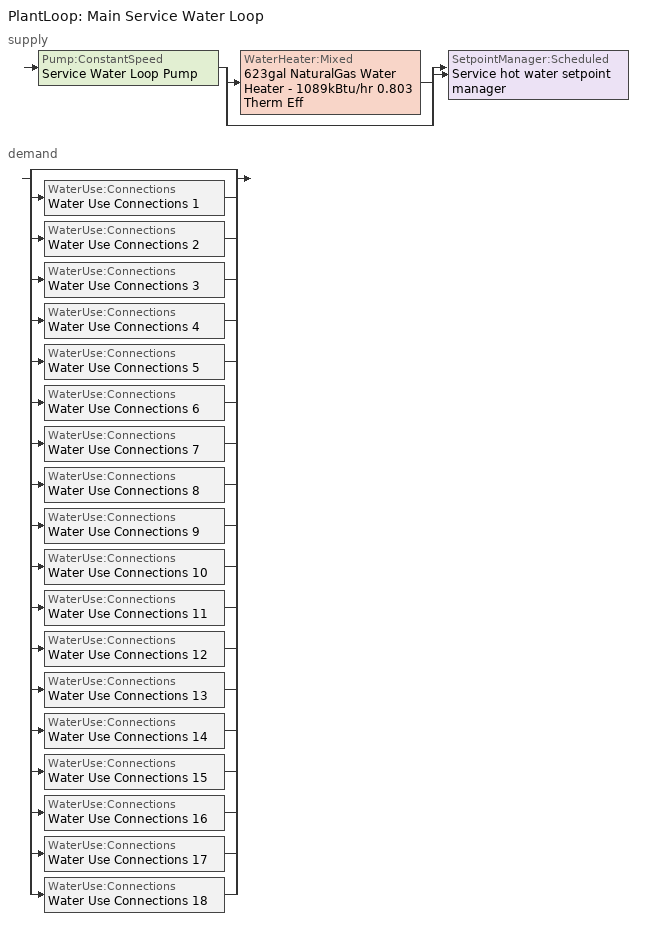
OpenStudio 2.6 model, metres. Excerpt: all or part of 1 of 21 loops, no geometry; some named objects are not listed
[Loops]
PlantLoop 'Main Service Water Loop'
 supply: Pump:ConstantSpeed 'Service Water Loop Pump' > split
  | WaterHeater:Mixed '623gal NaturalGas Water Heater - 1089kBtu/hr 0.803 Therm Eff'
  | bypass
  join > SetpointManager:Scheduled 'Service hot water setpoint manager'
 demand: split
  | bypass
  | WaterUse:Connections 'Water Use Connections 1'
  | WaterUse:Connections 'Water Use Connections 2'
  | WaterUse:Connections 'Water Use Connections 3'
  | WaterUse:Connections 'Water Use Connections 4'
  | WaterUse:Connections 'Water Use Connections 5'
  | WaterUse:Connections 'Water Use Connections 6'
  | WaterUse:Connections 'Water Use Connections 7'
  | WaterUse:Connections 'Water Use Connections 8'
  | WaterUse:Connections 'Water Use Connections 9'
  | WaterUse:Connections 'Water Use Connections 10'
  | WaterUse:Connections 'Water Use Connections 11'
  | WaterUse:Connections 'Water Use Connections 12'
  | WaterUse:Connections 'Water Use Connections 13'
  | WaterUse:Connections 'Water Use Connections 14'
  | WaterUse:Connections 'Water Use Connections 15'
  | WaterUse:Connections 'Water Use Connections 16'
  | WaterUse:Connections 'Water Use Connections 17'
  | WaterUse:Connections 'Water Use Connections 18'
[PlantLoop]
Main Service Water Loop: Glycol Concentration=0; Maximum Loop Temperature {C}=60; Minimum Loop Temperature {C}=10; Plant Loop Volume {m3}=Autocalculate; Load Distribution Scheme=Optimal
[Sizing:Plant]
Main Service Water Loop: Loop Type=Heating; Design Loop Exit Temperature {C}=60; Loop Design Temperature Difference {deltaC}=5; Sizing Option=NonCoincident; Zone Timesteps in Averaging Window=1; Coincident Sizing Factor Mode=None
[Pump:ConstantSpeed]
Service Water Loop Pump: Rated Flow Rate {m3/s}=autosize; Rated Pump Head {Pa}=729981; Rated Power Consumption {W}=autosize; Motor Efficiency=0.865; Fraction of Motor Inefficiencies to Fluid Stream=0; Pump Control Type=Intermittent; Design Power Sizing Method=PowerPerFlowPerPressure; Design Electric Power per Unit Flow Rate {W/(m3/s)}=348701.1; Design Shaft Power per Unit Flow Rate per Unit Head {W-s/m3-Pa}=1.28205
[SetpointManager:Scheduled]
Service hot water setpoint manager: Control Variable=Temperature; Schedule=Service Water Loop Temp - 140F
[WaterHeater:Mixed]
623gal NaturalGas Water Heater - 1089kBtu/hr 0.803 Therm Eff: Tank Volume {m3}=2.35779; Setpoint Temperature Schedule=Service Water Loop Temp - 140F; Deadband Temperature Difference {deltaC}=2; Maximum Temperature Limit {C}=82.2222; Heater Control Type=Cycle; Heater Maximum Capacity {W}=319292; Heater Fuel Type=NaturalGas; Heater Thermal Efficiency=0.803016; Part Load Factor Curve=SWH-EFFFPLR-NECB2011; Off Cycle Parasitic Fuel Consumption Rate {W}=20; Off Cycle Parasitic Fuel Type=NaturalGas; Off Cycle Parasitic Heat Fraction to Tank=0.8; On Cycle Parasitic Fuel Type=NaturalGas; On Cycle Parasitic Heat Fraction to Tank=0; Ambient Temperature Indicator=Schedule; Ambient Temperature Schedule=Water Heater Ambient Temp Schedule - 70F; Off Cycle Loss Coefficient to Ambient Temperature {W/K}=24.7614; On Cycle Loss Coefficient to Ambient Temperature {W/K}=24.7614; Use Side Effectiveness=1; Source Side Effectiveness=1; Use Side Design Flow Rate {m3/s}=autosize; Source Side Design Flow Rate {m3/s}=autosize; Indirect Water Heating Recovery Time {hr}=1.5; Source Side Flow Control Mode=IndirectHeatPrimarySetpoint
[WaterUse:Connections]
Name | Water Use Equipment Name 1
Water Use Connections 1 | Lounge/break room - health care facility-space function Service Water Use 0.95gal/min
Water Use Connections 2 | Lounge/break room - other-space function Service Water Use 0.95gal/min
Water Use Connections 3 | Office enclosed <= 25 m2-space function Service Water Use 0.71gal/min
Water Use Connections 4 | Office enclosed > 25 m2-space function Service Water Use 0.71gal/min
Water Use Connections 5 | Office open plan-space function Service Water Use 0.71gal/min
Water Use Connections 6 | Pharmacy area-space function Service Water Use 0.36gal/min
Water Use Connections 7 | Sales area-space function Service Water Use 0.21gal/min
Water Use Connections 8 | Seating area general-sch-a-space function Service Water Use 1.03gal/min
Water Use Connections 9 | Seating area general-sch-b-space function Service Water Use 1.03gal/min
Water Use Connections 10 | Seating area general-sch-c-space function Service Water Use 1.03gal/min
Water Use Connections 11 | Seating area general-sch-d-space function Service Water Use 1.03gal/min
Water Use Connections 12 | Seating area general-sch-e-space function Service Water Use 1.03gal/min
Water Use Connections 13 | Seating area general-sch-f-space function Service Water Use 1.03gal/min
Water Use Connections 14 | Seating area general-sch-g-space function Service Water Use 1.03gal/min
Water Use Connections 15 | Seating area general-sch-h-space function Service Water Use 1.37gal/min
Water Use Connections 16 | Seating area general-sch-i-space function Service Water Use 1.03gal/min
Water Use Connections 17 | Seating area general-sch-j-space function Service Water Use 1.37gal/min
Water Use Connections 18 | Seating area general-sch-k-space function Service Water Use 1.37gal/min
[WaterUse:Equipment:Definition]
Name | Peak Flow Rate {m3/s} | Target Temperature Schedule | Sensible Fraction Schedule | Latent Fraction Schedule
Lounge/break room - health care facility-space function Service Water Use Def 0.95gal/min | 5.97514e-05 | Schedule Ruleset 5 | Schedule Ruleset 3 | Schedule Ruleset 4
Lounge/break room - other-space function Service Water Use Def 0.95gal/min | 5.97514e-05 | Schedule Ruleset 8 | Schedule Ruleset 6 | Schedule Ruleset 7
Office enclosed <= 25 m2-space function Service Water Use Def 0.71gal/min | 4.48135e-05 | Schedule Ruleset 11 | Schedule Ruleset 9 | Schedule Ruleset 10
Office enclosed > 25 m2-space function Service Water Use Def 0.71gal/min | 4.48135e-05 | Schedule Ruleset 14 | Schedule Ruleset 12 | Schedule Ruleset 13
Office open plan-space function Service Water Use Def 0.71gal/min | 4.48135e-05 | Schedule Ruleset 17 | Schedule Ruleset 15 | Schedule Ruleset 16
Pharmacy area-space function Service Water Use Def 0.36gal/min | 2.24068e-05 | Schedule Ruleset 20 | Schedule Ruleset 18 | Schedule Ruleset 19
Sales area-space function Service Water Use Def 0.21gal/min | 1.32781e-05 | Schedule Ruleset 23 | Schedule Ruleset 21 | Schedule Ruleset 22
Seating area general-sch-a-space function Service Water Use Def 1.03gal/min | 6.47307e-05 | Schedule Ruleset 26 | Schedule Ruleset 24 | Schedule Ruleset 25
Seating area general-sch-b-space function Service Water Use Def 1.03gal/min | 6.47307e-05 | Schedule Ruleset 29 | Schedule Ruleset 27 | Schedule Ruleset 28
Seating area general-sch-c-space function Service Water Use Def 1.03gal/min | 6.47307e-05 | Schedule Ruleset 32 | Schedule Ruleset 30 | Schedule Ruleset 31
Seating area general-sch-d-space function Service Water Use Def 1.03gal/min | 6.47307e-05 | Schedule Ruleset 35 | Schedule Ruleset 33 | Schedule Ruleset 34
Seating area general-sch-e-space function Service Water Use Def 1.03gal/min | 6.47307e-05 | Schedule Ruleset 38 | Schedule Ruleset 36 | Schedule Ruleset 37
Seating area general-sch-f-space function Service Water Use Def 1.03gal/min | 6.47307e-05 | Schedule Ruleset 41 | Schedule Ruleset 39 | Schedule Ruleset 40
Seating area general-sch-g-space function Service Water Use Def 1.03gal/min | 6.47307e-05 | Schedule Ruleset 44 | Schedule Ruleset 42 | Schedule Ruleset 43
Seating area general-sch-h-space function Service Water Use Def 1.37gal/min | 8.63075e-05 | Schedule Ruleset 47 | Schedule Ruleset 45 | Schedule Ruleset 46
Seating area general-sch-i-space function Service Water Use Def 1.03gal/min | 6.47307e-05 | Schedule Ruleset 50 | Schedule Ruleset 48 | Schedule Ruleset 49
Seating area general-sch-j-space function Service Water Use Def 1.37gal/min | 8.63075e-05 | Schedule Ruleset 53 | Schedule Ruleset 51 | Schedule Ruleset 52
Seating area general-sch-k-space function Service Water Use Def 1.37gal/min | 8.63075e-05 | Schedule Ruleset 56 | Schedule Ruleset 54 | Schedule Ruleset 55
[WaterUse:Equipment]
Name | Water Use Equipment Definition | Space | Flow Rate Fraction Schedule
Lounge/break room - health care facility-space function Service Water Use 0.95gal/min | Lounge/break room - health care facility-space function Service Water Use Def 0.95gal/min | Lounge/Break room - health care facility-Space Function | NECB-B-Service Water Heating
Lounge/break room - other-space function Service Water Use 0.95gal/min | Lounge/break room - other-space function Service Water Use Def 0.95gal/min | Lounge/Break room - other-Space Function | NECB-B-Service Water Heating
Office enclosed <= 25 m2-space function Service Water Use 0.71gal/min | Office enclosed <= 25 m2-space function Service Water Use Def 0.71gal/min | Office enclosed <= 25 m2-Space Function | NECB-A-Service Water Heating
Office enclosed > 25 m2-space function Service Water Use 0.71gal/min | Office enclosed > 25 m2-space function Service Water Use Def 0.71gal/min | Office enclosed > 25 m2-Space Function | NECB-A-Service Water Heating
Office open plan-space function Service Water Use 0.71gal/min | Office open plan-space function Service Water Use Def 0.71gal/min | Office open plan-Space Function | NECB-A-Service Water Heating
Pharmacy area-space function Service Water Use 0.36gal/min | Pharmacy area-space function Service Water Use Def 0.36gal/min | Pharmacy area-Space Function | NECB-C-Service Water Heating
Sales area-space function Service Water Use 0.21gal/min | Sales area-space function Service Water Use Def 0.21gal/min | Sales area-Space Function | NECB-C-Service Water Heating
Seating area general-sch-a-space function Service Water Use 1.03gal/min | Seating area general-sch-a-space function Service Water Use Def 1.03gal/min | Seating area general-sch-A-Space Function | NECB-A-Service Water Heating
Seating area general-sch-b-space function Service Water Use 1.03gal/min | Seating area general-sch-b-space function Service Water Use Def 1.03gal/min | Seating area general-sch-B-Space Function | NECB-B-Service Water Heating
Seating area general-sch-c-space function Service Water Use 1.03gal/min | Seating area general-sch-c-space function Service Water Use Def 1.03gal/min | Seating area general-sch-C-Space Function | NECB-C-Service Water Heating
Seating area general-sch-d-space function Service Water Use 1.03gal/min | Seating area general-sch-d-space function Service Water Use Def 1.03gal/min | Seating area general-sch-D-Space Function | NECB-D-Service Water Heating
Seating area general-sch-e-space function Service Water Use 1.03gal/min | Seating area general-sch-e-space function Service Water Use Def 1.03gal/min | Seating area general-sch-E-Space Function | NECB-E-Service Water Heating
Seating area general-sch-f-space function Service Water Use 1.03gal/min | Seating area general-sch-f-space function Service Water Use Def 1.03gal/min | Seating area general-sch-F-Space Function | NECB-F-Service Water Heating
Seating area general-sch-g-space function Service Water Use 1.03gal/min | Seating area general-sch-g-space function Service Water Use Def 1.03gal/min | Seating area general-sch-G-Space Function | NECB-G-Service Water Heating
Seating area general-sch-h-space function Service Water Use 1.37gal/min | Seating area general-sch-h-space function Service Water Use Def 1.37gal/min | Seating area general-sch-H-Space Function | NECB-H-Service Water Heating
Seating area general-sch-i-space function Service Water Use 1.03gal/min | Seating area general-sch-i-space function Service Water Use Def 1.03gal/min | Seating area general-sch-I-Space Function | NECB-I-Service Water Heating
Seating area general-sch-j-space function Service Water Use 1.37gal/min | Seating area general-sch-j-space function Service Water Use Def 1.37gal/min | Seating area general-sch-J-Space Function | NECB-J-Service Water Heating
Seating area general-sch-k-space function Service Water Use 1.37gal/min | Seating area general-sch-k-space function Service Water Use Def 1.37gal/min | Seating area general-sch-K-Space Function | NECB-K-Service Water Heating
[Schedule:Ruleset]
Name | Default Day Schedule
Service Water Loop Temp - 140F | Service Water Loop Temp - 140F Default
Water Heater Ambient Temp Schedule - 70F | Water Heater Ambient Temp Schedule - 70F Default
Schedule Ruleset 3 | Schedule Day 7
Schedule Ruleset 4 | Schedule Day 8
Schedule Ruleset 5 | Schedule Day 9
NECB-B-Service Water Heating | NECB-B-Service Water Heating Default
Schedule Ruleset 6 | Schedule Day 10
Schedule Ruleset 7 | Schedule Day 11
Schedule Ruleset 8 | Schedule Day 12
Schedule Ruleset 9 | Schedule Day 13
Schedule Ruleset 10 | Schedule Day 14
Schedule Ruleset 11 | Schedule Day 15
NECB-A-Service Water Heating | NECB-A-Service Water Heating Default
Schedule Ruleset 12 | Schedule Day 16
Schedule Ruleset 13 | Schedule Day 17
Schedule Ruleset 14 | Schedule Day 18
Schedule Ruleset 15 | Schedule Day 19
Schedule Ruleset 16 | Schedule Day 20
Schedule Ruleset 17 | Schedule Day 21
Schedule Ruleset 18 | Schedule Day 22
Schedule Ruleset 19 | Schedule Day 23
Schedule Ruleset 20 | Schedule Day 24
NECB-C-Service Water Heating | NECB-C-Service Water Heating Default
Schedule Ruleset 21 | Schedule Day 25
Schedule Ruleset 22 | Schedule Day 26
Schedule Ruleset 23 | Schedule Day 27
Schedule Ruleset 24 | Schedule Day 28
Schedule Ruleset 25 | Schedule Day 29
Schedule Ruleset 26 | Schedule Day 30
Schedule Ruleset 27 | Schedule Day 31
Schedule Ruleset 28 | Schedule Day 32
Schedule Ruleset 29 | Schedule Day 33
Schedule Ruleset 30 | Schedule Day 34
Schedule Ruleset 31 | Schedule Day 35
Schedule Ruleset 32 | Schedule Day 36
Schedule Ruleset 33 | Schedule Day 37
Schedule Ruleset 34 | Schedule Day 38
Schedule Ruleset 35 | Schedule Day 39
NECB-D-Service Water Heating | NECB-D-Service Water Heating Default
Schedule Ruleset 36 | Schedule Day 40
Schedule Ruleset 37 | Schedule Day 41
Schedule Ruleset 38 | Schedule Day 42
NECB-E-Service Water Heating | NECB-E-Service Water Heating Default
Schedule Ruleset 39 | Schedule Day 43
Schedule Ruleset 40 | Schedule Day 44
Schedule Ruleset 41 | Schedule Day 45
NECB-F-Service Water Heating | NECB-F-Service Water Heating Default
Schedule Ruleset 42 | Schedule Day 46
Schedule Ruleset 43 | Schedule Day 47
Schedule Ruleset 44 | Schedule Day 48
NECB-G-Service Water Heating | NECB-G-Service Water Heating Default
Schedule Ruleset 45 | Schedule Day 49
Schedule Ruleset 46 | Schedule Day 50
Schedule Ruleset 47 | Schedule Day 51
NECB-H-Service Water Heating | NECB-H-Service Water Heating Default
Schedule Ruleset 48 | Schedule Day 52
Schedule Ruleset 49 | Schedule Day 53
Schedule Ruleset 50 | Schedule Day 54
NECB-I-Service Water Heating | NECB-I-Service Water Heating Default
Schedule Ruleset 51 | Schedule Day 55
Schedule Ruleset 52 | Schedule Day 56
Schedule Ruleset 53 | Schedule Day 57
NECB-J-Service Water Heating | NECB-J-Service Water Heating Default
Schedule Ruleset 54 | Schedule Day 58
Schedule Ruleset 55 | Schedule Day 59
Schedule Ruleset 56 | Schedule Day 60
NECB-K-Service Water Heating | NECB-K-Service Water Heating Default
[Schedule:Day]
Service Water Loop Temp - 140F Default; Schedule Day 9; Schedule Day 12; Schedule Day 15; Schedule Day 18; Schedule Day 21; Schedule Day 24; Schedule Day 27; Schedule Day 30; Schedule Day 33; Schedule Day 36; Schedule Day 39; Schedule Day 42; Schedule Day 45; Schedule Day 48; Schedule Day 51; Schedule Day 54; Schedule Day 57; Schedule Day 60: 24, 0, 60
Water Heater Ambient Temp Schedule - 70F Default: 24, 0, 21.1111
Schedule Day 7; Schedule Day 10; Schedule Day 13; Schedule Day 16; Schedule Day 19; Schedule Day 22; Schedule Day 25; Schedule Day 28; Schedule Day 31; Schedule Day 34; Schedule Day 37; Schedule Day 40; Schedule Day 43; Schedule Day 46; Schedule Day 49; Schedule Day 52; Schedule Day 55; Schedule Day 58: 24, 0, 0.2
Schedule Day 8; Schedule Day 11; Schedule Day 14; NECB-A-Service Water Heating Sat Day; NECB-A-Service Water Heating Sun|Hol Day; Schedule Day 17; Schedule Day 20; Schedule Day 23; Schedule Day 26; Schedule Day 29; Schedule Day 32; Schedule Day 35; Schedule Day 38; NECB-D-Service Water Heating Sat Day; NECB-D-Service Water Heating Sun|Hol Day; Schedule Day 41; NECB-E-Service Water Heating Sun|Hol Day; Schedule Day 44; Schedule Day 47; Schedule Day 50; Schedule Day 53; Schedule Day 56; Schedule Day 59: 24, 0, 0.05
NECB-B-Service Water Heating Default; NECB-B-Service Water Heating Default|Wkdy Day: 1, 0, 0.6, 2, 0, 0.5, 9, 0, 0.05, 11, 0, 0.7, 12, 0, 0.4, 13, 0, 0.5, 15, 0, 0.6, 16, 0, 0.4, 18, 0, 0.3, 19, 0, 0.4, 20, 0, 0.5, 22, 0, 0.8, 24, 0, 0.9
NECB-B-Service Water Heating Sat Day: 1, 0, 0.7, 2, 0, 0.6, 9, 0, 0.05, 11, 0, 0.7, 12, 0, 0.4, 13, 0, 0.5, 15, 0, 0.6, 16, 0, 0.4, 18, 0, 0.3, 19, 0, 0.4, 20, 0, 0.5, 22, 0, 0.8, 24, 0, 0.9
NECB-B-Service Water Heating Sun|Hol Day: 1, 0, 0.5, 2, 0, 0.6, 9, 0, 0.05, 11, 0, 0.7, 12, 0, 0.4, 13, 0, 0.5, 15, 0, 0.6, 16, 0, 0.4, 18, 0, 0.3, 19, 0, 0.4, 20, 0, 0.5, 22, 0, 0.8, 24, 0, 0.5
NECB-A-Service Water Heating Default; NECB-A-Service Water Heating Default|Wkdy Day: 7, 0, 0.05, 8, 0, 0.1, 10, 0, 0.5, 16, 0, 0.9, 17, 0, 0.7, 18, 0, 0.5, 19, 0, 0.3, 22, 0, 0.2, 24, 0, 0.05
NECB-C-Service Water Heating Default; NECB-C-Service Water Heating Default|Wkdy Day: 8, 0, 0.05, 9, 0, 0.1, 10, 0, 0.2, 11, 0, 0.3, 12, 0, 0.4, 16, 0, 0.8, 17, 0, 0.6, 18, 0, 0.4, 19, 0, 0.3, 21, 0, 0.2, 24, 0, 0.05
NECB-C-Service Water Heating Sat Day: 8, 0, 0.05, 9, 0, 0.1, 10, 0, 0.2, 11, 0, 0.3, 12, 0, 0.5, 16, 0, 0.9, 17, 0, 0.7, 18, 0, 0.5, 19, 0, 0.3, 21, 0, 0.2, 24, 0, 0.05
NECB-C-Service Water Heating Sun|Hol Day: 8, 0, 0.05, 9, 0, 0.1, 10, 0, 0.2, 11, 0, 0.3, 12, 0, 0.5, 17, 0, 0.9, 18, 0, 0.5, 19, 0, 0.3, 24, 0, 0.05
NECB-D-Service Water Heating Default; NECB-D-Service Water Heating Default|Wkdy Day: 8, 0, 0.05, 10, 0, 0.5, 16, 0, 0.9, 17, 0, 0.7, 18, 0, 0.3, 21, 0, 0.5, 22, 0, 0.3, 24, 0, 0.05
NECB-E-Service Water Heating Default; NECB-E-Service Water Heating Default|Wkdy Day: 8, 0, 0.05, 9, 0, 0.1, 10, 0, 0.4, 12, 0, 0.5, 13, 0, 0.7, 14, 0, 0.9, 15, 0, 0.8, 16, 0, 0.7, 17, 0, 0.8, 18, 0, 0.3, 24, 0, 0.05
NECB-E-Service Water Heating Sat Day: 10, 0, 0.05, 12, 0, 0.2, 13, 0, 0.4, 16, 0, 0.2, 24, 0, 0.05
NECB-F-Service Water Heating Default; NECB-F-Service Water Heating Default|Wkdy Day; NECB-F-Service Water Heating Sat Day; NECB-F-Service Water Heating Sun|Hol Day: 1, 0, 0.35, 2, 0, 0.21, 3, 0, 0.14, 5, 0, 0.07, 6, 0, 0.14, 7, 0, 0.28, 8, 0, 0.42, 9, 0, 0.63, 10, 0, 0.49, 12, 0, 0.35, 13, 0, 0.28, 14, 0, 0.35, 15, 0, 0.28, 19, 0, 0.21, 20, 0, 0.35, 24, 0, 0.49
NECB-G-Service Water Heating Default; NECB-G-Service Water Heating Default|Wkdy Day: 1, 0, 0.1, 6, 0, 0.05, 7, 0, 0.2, 8, 0, 0.8, 9, 0, 0.7, 10, 0, 0.5, 11, 0, 0.4, 14, 0, 0.2, 15, 0, 0.3, 17, 0, 0.5, 19, 0, 0.7, 21, 0, 0.4, 23, 0, 0.2, 24, 0, 0.1
NECB-G-Service Water Heating Sat Day: 1, 0, 0.1, 7, 0, 0.05, 8, 0, 0.2, 11, 0, 0.5, 15, 0, 0.3, 16, 0, 0.7, 17, 0, 0.9, 19, 0, 0.7, 20, 0, 0.6, 21, 0, 0.5, 22, 0, 0.4, 23, 0, 0.3, 24, 0, 0.2
NECB-G-Service Water Heating Sun|Hol Day: 1, 0, 0.1, 8, 0, 0.05, 9, 0, 0.2, 11, 0, 0.3, 13, 0, 0.2, 14, 0, 0.3, 15, 0, 0.4, 16, 0, 0.5, 17, 0, 0.6, 18, 0, 0.7, 19, 0, 0.4, 20, 0, 0.3, 24, 0, 0.2
NECB-H-Service Water Heating Default; NECB-H-Service Water Heating Default|Wkdy Day; NECB-H-Service Water Heating Sat Day; NECB-H-Service Water Heating Sun|Hol Day: 24, 0, 0.9
NECB-I-Service Water Heating Default; NECB-I-Service Water Heating Default|Wkdy Day: 1, 0, 0.2, 15, 0, 0.05, 18, 0, 0.2, 19, 0, 0.4, 22, 0, 0.9, 23, 0, 0.8, 24, 0, 0.6
NECB-I-Service Water Heating Sat Day: 1, 0, 0.2, 10, 0, 0.05, 13, 0, 0.2, 14, 0, 0.4, 15, 0, 0.8, 16, 0, 0.9, 17, 0, 0.8, 18, 0, 0.6, 20, 0, 0.4, 22, 0, 0.9, 23, 0, 0.8, 24, 0, 0.6
NECB-I-Service Water Heating Sun|Hol Day: 8, 0, 0.05, 9, 0, 0.1, 10, 0, 0.2, 12, 0, 0.4, 13, 0, 0.2, 14, 0, 0.1, 24, 0, 0.05
NECB-J-Service Water Heating Default; NECB-J-Service Water Heating Default|Wkdy Day: 5, 0, 0.1, 6, 0, 0.2, 7, 0, 0.4, 21, 0, 0.6, 22, 0, 0.3, 24, 0, 0.1
NECB-J-Service Water Heating Sat Day: 1, 0, 0.5, 2, 0, 0.3, 3, 0, 0.2, 5, 0, 0.1, 6, 0, 0.2, 7, 0, 0.4, 8, 0, 0.5, 9, 0, 0.8, 10, 0, 0.6, 15, 0, 0.5, 16, 0, 0.4, 19, 0, 0.3, 20, 0, 0.5, 24, 0, 0.7
NECB-J-Service Water Heating Sun|Hol Day: 1, 0, 0.5, 2, 0, 0.3, 3, 0, 0.2, 5, 0, 0.1, 6, 0, 0.2, 8, 0, 0.4, 9, 0, 0.6, 10, 0, 0.9, 11, 0, 0.7, 14, 0, 0.5, 15, 0, 0.4, 19, 0, 0.3, 20, 0, 0.4, 24, 0, 0.6
NECB-K-Service Water Heating Default; NECB-K-Service Water Heating Default|Wkdy Day; NECB-K-Service Water Heating Sat Day; NECB-K-Service Water Heating Sun|Hol Day: 24, 0, 0
[Schedule:Rule] Date Specification Type=DateRange; Start Month=1; Start Day=1; End Month=12; End Day=31
Name | Schedule Ruleset | Rule Order | Day Schedule | Apply Monday | Apply Tuesday | Apply Wednesday | Apply Thursday | Apply Friday | Apply Saturday | Apply Sunday
Schedule Rule 179 | NECB-B-Service Water Heating | 2 | NECB-B-Service Water Heating Default|Wkdy Day | Yes | Yes | Yes | Yes | Yes
Schedule Rule 180 | NECB-B-Service Water Heating | 1 | NECB-B-Service Water Heating Sat Day |  |  |  |  |  | Yes
Schedule Rule 181 | NECB-B-Service Water Heating | 0 | NECB-B-Service Water Heating Sun|Hol Day |  |  |  |  |  |  | Yes
Schedule Rule 182 | NECB-A-Service Water Heating | 2 | NECB-A-Service Water Heating Default|Wkdy Day | Yes | Yes | Yes | Yes | Yes
Schedule Rule 183 | NECB-A-Service Water Heating | 1 | NECB-A-Service Water Heating Sat Day |  |  |  |  |  | Yes
Schedule Rule 184 | NECB-A-Service Water Heating | 0 | NECB-A-Service Water Heating Sun|Hol Day |  |  |  |  |  |  | Yes
Schedule Rule 185 | NECB-C-Service Water Heating | 2 | NECB-C-Service Water Heating Default|Wkdy Day | Yes | Yes | Yes | Yes | Yes
Schedule Rule 186 | NECB-C-Service Water Heating | 1 | NECB-C-Service Water Heating Sat Day |  |  |  |  |  | Yes
Schedule Rule 187 | NECB-C-Service Water Heating | 0 | NECB-C-Service Water Heating Sun|Hol Day |  |  |  |  |  |  | Yes
Schedule Rule 188 | NECB-D-Service Water Heating | 2 | NECB-D-Service Water Heating Default|Wkdy Day | Yes | Yes | Yes | Yes | Yes
Schedule Rule 189 | NECB-D-Service Water Heating | 1 | NECB-D-Service Water Heating Sat Day |  |  |  |  |  | Yes
Schedule Rule 190 | NECB-D-Service Water Heating | 0 | NECB-D-Service Water Heating Sun|Hol Day |  |  |  |  |  |  | Yes
Schedule Rule 191 | NECB-E-Service Water Heating | 2 | NECB-E-Service Water Heating Default|Wkdy Day | Yes | Yes | Yes | Yes | Yes
Schedule Rule 192 | NECB-E-Service Water Heating | 1 | NECB-E-Service Water Heating Sat Day |  |  |  |  |  | Yes
Schedule Rule 193 | NECB-E-Service Water Heating | 0 | NECB-E-Service Water Heating Sun|Hol Day |  |  |  |  |  |  | Yes
Schedule Rule 194 | NECB-F-Service Water Heating | 2 | NECB-F-Service Water Heating Default|Wkdy Day | Yes | Yes | Yes | Yes | Yes
Schedule Rule 195 | NECB-F-Service Water Heating | 1 | NECB-F-Service Water Heating Sat Day |  |  |  |  |  | Yes
Schedule Rule 196 | NECB-F-Service Water Heating | 0 | NECB-F-Service Water Heating Sun|Hol Day |  |  |  |  |  |  | Yes
Schedule Rule 197 | NECB-G-Service Water Heating | 2 | NECB-G-Service Water Heating Default|Wkdy Day | Yes | Yes | Yes | Yes | Yes
Schedule Rule 198 | NECB-G-Service Water Heating | 1 | NECB-G-Service Water Heating Sat Day |  |  |  |  |  | Yes
Schedule Rule 199 | NECB-G-Service Water Heating | 0 | NECB-G-Service Water Heating Sun|Hol Day |  |  |  |  |  |  | Yes
Schedule Rule 200 | NECB-H-Service Water Heating | 2 | NECB-H-Service Water Heating Default|Wkdy Day | Yes | Yes | Yes | Yes | Yes
Schedule Rule 201 | NECB-H-Service Water Heating | 1 | NECB-H-Service Water Heating Sat Day |  |  |  |  |  | Yes
Schedule Rule 202 | NECB-H-Service Water Heating | 0 | NECB-H-Service Water Heating Sun|Hol Day |  |  |  |  |  |  | Yes
Schedule Rule 203 | NECB-I-Service Water Heating | 2 | NECB-I-Service Water Heating Default|Wkdy Day | Yes | Yes | Yes | Yes | Yes
Schedule Rule 204 | NECB-I-Service Water Heating | 1 | NECB-I-Service Water Heating Sat Day |  |  |  |  |  | Yes
Schedule Rule 205 | NECB-I-Service Water Heating | 0 | NECB-I-Service Water Heating Sun|Hol Day |  |  |  |  |  |  | Yes
Schedule Rule 206 | NECB-J-Service Water Heating | 2 | NECB-J-Service Water Heating Default|Wkdy Day | Yes | Yes | Yes | Yes | Yes
Schedule Rule 207 | NECB-J-Service Water Heating | 1 | NECB-J-Service Water Heating Sat Day |  |  |  |  |  | Yes
Schedule Rule 208 | NECB-J-Service Water Heating | 0 | NECB-J-Service Water Heating Sun|Hol Day |  |  |  |  |  |  | Yes
Schedule Rule 209 | NECB-K-Service Water Heating | 2 | NECB-K-Service Water Heating Default|Wkdy Day | Yes | Yes | Yes | Yes | Yes
Schedule Rule 210 | NECB-K-Service Water Heating | 1 | NECB-K-Service Water Heating Sat Day |  |  |  |  |  | Yes
Schedule Rule 211 | NECB-K-Service Water Heating | 0 | NECB-K-Service Water Heating Sun|Hol Day |  |  |  |  |  |  | Yes
[Curve:Cubic]
SWH-EFFFPLR-NECB2011: Coefficient1 Constant=0.7576; Coefficient2 x=1.0071; Coefficient3 x**2=-1.4443; Coefficient4 x**3=0.6844; Minimum Value of x=0; Maximum Value of x=1
